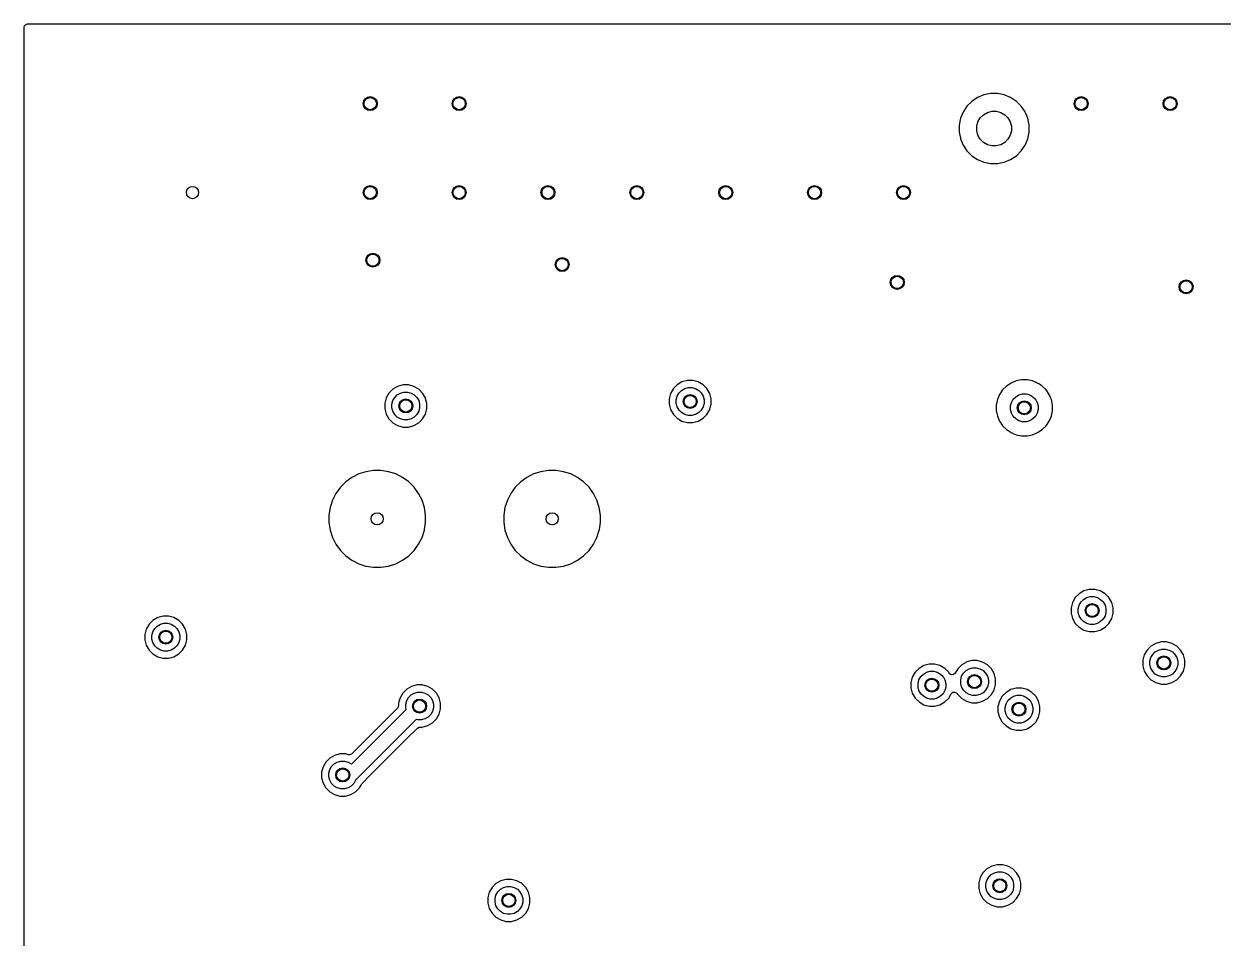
# Model space of a CAD drawing. Extents: x 3.9 to 7.48, y -4.89 to -2.91.
# Drawn here: x 3.899 to 5.249, y -3.937 to -2.908 of the extents above; entities that cross this region are included whole.
import ezdxf

# ---------------------------------------------------------------- set-up
doc = ezdxf.new("R2010")
doc.units = 0
doc.header["$MEASUREMENT"] = 0
doc.layers.add('BLACK', color=7, linetype='CONTINUOUS')

msp = doc.modelspace()

# ---------------------------------------------------------------- linework, layer by layer
at = {"layer": 'BLACK', "linetype": 'CONTINUOUS'}
for p, q in [((3.8991, -2.9118), (3.8998, -2.9095)), ((3.8991, -3.0216), (3.8991, -2.9118)), ((3.8998, -2.9095), (3.9018, -2.9081)), ((3.9018, -2.9081), (3.903, -2.9079)), ((3.903, -2.9079), (7.4744, -2.9079)), ((4.9656, -2.9949), (4.9601, -3.0004)), ((4.972, -2.9906), (4.9656, -2.9949)), ((4.9656, -2.9949), (4.9656, -2.9949)), ((4.9792, -2.9876), (4.972, -2.9906)), ((4.9868, -2.9861), (4.9792, -2.9876)), ((4.9792, -2.9876), (4.9792, -2.9876)), ((4.9946, -2.9861), (4.9868, -2.9861)), ((4.9868, -2.9861), (4.9868, -2.9861)), ((5.0022, -2.9876), (4.9946, -2.9861)), ((4.9946, -2.9861), (4.9946, -2.9861)), ((5.0093, -2.9906), (5.0022, -2.9876)), ((5.0158, -2.9949), (5.0093, -2.9906)), ((5.0093, -2.9906), (5.0093, -2.9906)), ((5.0093, -2.9906), (5.0093, -2.9906)), ((5.0213, -3.0004), (5.0158, -2.9949)), ((4.9558, -3.0069), (4.9528, -3.014)), ((4.9601, -3.0004), (4.9558, -3.0069)), ((4.9601, -3.0004), (4.9601, -3.0004)), ((4.9751, -3.0135), (4.9787, -3.0099)), ((4.9787, -3.0099), (4.9831, -3.0073)), ((4.9831, -3.0073), (4.9881, -3.006)), ((4.9881, -3.006), (4.9932, -3.006)), ((4.9932, -3.006), (4.9982, -3.0073)), ((4.9982, -3.0073), (5.0027, -3.0099)), ((5.0027, -3.0099), (5.0063, -3.0135)), ((5.0222, -3.0018), (5.0213, -3.0004)), ((5.0255, -3.0067), (5.0222, -3.0018)), ((5.0256, -3.0069), (5.0255, -3.0067)), ((5.0261, -3.008), (5.0256, -3.0069)), ((5.0256, -3.0069), (5.0256, -3.0069)), ((5.0256, -3.0069), (5.0256, -3.0069)), ((5.0274, -3.0112), (5.0261, -3.008)), ((5.0261, -3.008), (5.0261, -3.008)), ((3.8991, -3.3344), (3.8991, -3.0216)), ((4.9528, -3.014), (4.9513, -3.0216)), ((4.9513, -3.0216), (4.9513, -3.0216)), ((4.9513, -3.0216), (4.9513, -3.0294)), ((4.9528, -3.014), (4.9528, -3.014)), ((4.9712, -3.0229), (4.9725, -3.018)), ((4.9712, -3.0281), (4.9712, -3.0229)), ((4.9725, -3.018), (4.9751, -3.0135)), ((5.0063, -3.0135), (5.0089, -3.018)), ((5.0089, -3.018), (5.0102, -3.0229)), ((5.0102, -3.0229), (5.0102, -3.0281)), ((5.0286, -3.014), (5.0274, -3.0112)), ((5.0301, -3.0216), (5.0286, -3.014)), ((5.0301, -3.0294), (5.0301, -3.0216)), ((4.9513, -3.0294), (4.9527, -3.0364)), ((4.9527, -3.0364), (4.9528, -3.037)), ((4.9528, -3.037), (4.9528, -3.037)), ((4.9528, -3.037), (4.9558, -3.0442)), ((4.9725, -3.033), (4.9712, -3.0281)), ((4.9751, -3.0375), (4.9725, -3.033)), ((4.9787, -3.0411), (4.9751, -3.0375)), ((5.0063, -3.0375), (5.0027, -3.0411)), ((5.0089, -3.033), (5.0063, -3.0375)), ((5.0102, -3.0281), (5.0089, -3.033)), ((5.0256, -3.0442), (5.0286, -3.037)), ((5.0286, -3.037), (5.0301, -3.0294)), ((4.9558, -3.0442), (4.9558, -3.0442)), ((4.9558, -3.0442), (4.9601, -3.0506)), ((4.9601, -3.0506), (4.9656, -3.0561)), ((4.9831, -3.0437), (4.9787, -3.0411)), ((4.9881, -3.045), (4.9831, -3.0437)), ((4.9932, -3.045), (4.9881, -3.045)), ((4.9982, -3.0437), (4.9932, -3.045)), ((5.0027, -3.0411), (4.9982, -3.0437)), ((5.0158, -3.0561), (5.0213, -3.0506)), ((5.0213, -3.0506), (5.0256, -3.0442)), ((4.9656, -3.0561), (4.972, -3.0604)), ((4.972, -3.0604), (4.9792, -3.0634)), ((4.9792, -3.0634), (4.9868, -3.0649)), ((4.9868, -3.0649), (4.9868, -3.0649)), ((4.9868, -3.0649), (4.9946, -3.0649)), ((4.9946, -3.0649), (5.0022, -3.0634)), ((4.9946, -3.0649), (4.9946, -3.0649)), ((5.0022, -3.0634), (5.0093, -3.0604)), ((5.0093, -3.0604), (5.0158, -3.0561)), ((5.0216, -3.3081), (5.0156, -3.3093)), ((5.0279, -3.3081), (5.0216, -3.3081)), ((5.0216, -3.3081), (5.0216, -3.3081)), ((5.0339, -3.3093), (5.0279, -3.3081)), ((5.0279, -3.3081), (5.0279, -3.3081)), ((4.3142, -3.3186), (4.3098, -3.323)), ((4.3195, -3.3155), (4.3142, -3.3186)), ((4.3256, -3.3139), (4.3195, -3.3155)), ((4.3318, -3.3139), (4.3256, -3.3139)), ((4.3378, -3.3155), (4.3318, -3.3139)), ((4.3432, -3.3186), (4.3378, -3.3155)), ((4.3476, -3.323), (4.3432, -3.3186)), ((4.6298, -3.318), (4.6266, -3.3234)), ((4.6342, -3.3136), (4.6298, -3.318)), ((4.6395, -3.3105), (4.6342, -3.3136)), ((4.6362, -3.3229), (4.6391, -3.32)), ((4.6391, -3.32), (4.6426, -3.318)), ((4.6456, -3.3089), (4.6395, -3.3105)), ((4.6426, -3.318), (4.6466, -3.3169)), ((4.6518, -3.3089), (4.6456, -3.3089)), ((4.6466, -3.3169), (4.6507, -3.3169)), ((4.6507, -3.3169), (4.6547, -3.318)), ((4.6578, -3.3105), (4.6518, -3.3089)), ((4.6547, -3.318), (4.6583, -3.32)), ((4.6632, -3.3136), (4.6578, -3.3105)), ((4.6583, -3.32), (4.6612, -3.3229)), ((4.6676, -3.318), (4.6632, -3.3136)), ((4.6707, -3.3234), (4.6676, -3.318)), ((5.0003, -3.3195), (4.9968, -3.3247)), ((5.0047, -3.3151), (5.0003, -3.3195)), ((5.0003, -3.3195), (5.0003, -3.3195)), ((5.0098, -3.3117), (5.0047, -3.3151)), ((5.0047, -3.3151), (5.0047, -3.3151)), ((5.0156, -3.3093), (5.0098, -3.3117)), ((5.0098, -3.3117), (5.0098, -3.3117)), ((5.0156, -3.3093), (5.0156, -3.3093)), ((5.0397, -3.3117), (5.0339, -3.3093)), ((5.0417, -3.313), (5.0397, -3.3117)), ((5.0397, -3.3117), (5.0397, -3.3117)), ((5.0448, -3.3151), (5.0417, -3.313)), ((5.0492, -3.3195), (5.0448, -3.3151)), ((5.05, -3.3206), (5.0492, -3.3195)), ((5.0527, -3.3247), (5.05, -3.3206)), ((3.8991, -3.4602), (3.8991, -3.3344)), ((4.3066, -3.3284), (4.305, -3.3344)), ((4.305, -3.3344), (4.305, -3.3406)), ((4.3098, -3.323), (4.3066, -3.3284)), ((4.3131, -3.3355), (4.3141, -3.3315)), ((4.3141, -3.3315), (4.3162, -3.3279)), ((4.3162, -3.3279), (4.3191, -3.325)), ((4.3191, -3.325), (4.3226, -3.323)), ((4.3226, -3.323), (4.3266, -3.3219)), ((4.3266, -3.3219), (4.3307, -3.3219)), ((4.3307, -3.3219), (4.3347, -3.323)), ((4.3347, -3.323), (4.3383, -3.325)), ((4.3383, -3.325), (4.3412, -3.3279)), ((4.3412, -3.3279), (4.3432, -3.3315)), ((4.3432, -3.3315), (4.3443, -3.3355)), ((4.3507, -3.3284), (4.3476, -3.323)), ((4.351, -3.3294), (4.3507, -3.3284)), ((4.3523, -3.3344), (4.351, -3.3294)), ((4.3523, -3.3406), (4.3523, -3.3344)), ((4.6266, -3.3234), (4.625, -3.3294)), ((4.625, -3.3294), (4.625, -3.3356)), ((4.6331, -3.3305), (4.6341, -3.3265)), ((4.6331, -3.3346), (4.6331, -3.3305)), ((4.6341, -3.3385), (4.6331, -3.3346)), ((4.6341, -3.3265), (4.6362, -3.3229)), ((4.6612, -3.3229), (4.6632, -3.3265)), ((4.6632, -3.3265), (4.6643, -3.3305)), ((4.6643, -3.3346), (4.6632, -3.3385)), ((4.6643, -3.3305), (4.6643, -3.3346)), ((4.6723, -3.3294), (4.6707, -3.3234)), ((4.6723, -3.3356), (4.6723, -3.3294)), ((4.9944, -3.3304), (4.9932, -3.3365)), ((4.9968, -3.3247), (4.9944, -3.3304)), ((4.9944, -3.3304), (4.9944, -3.3304)), ((4.9968, -3.3247), (4.9968, -3.3247)), ((5.0091, -3.3375), (5.0102, -3.3336)), ((5.0102, -3.3336), (5.0123, -3.33)), ((5.0123, -3.33), (5.0152, -3.3271)), ((5.0152, -3.3271), (5.0187, -3.325)), ((5.0187, -3.325), (5.0227, -3.324)), ((5.0227, -3.324), (5.0268, -3.324)), ((5.0268, -3.324), (5.0308, -3.325)), ((5.0308, -3.325), (5.0343, -3.3271)), ((5.0343, -3.3271), (5.0372, -3.33)), ((5.0372, -3.33), (5.0393, -3.3336)), ((5.0393, -3.3336), (5.0404, -3.3375)), ((5.0541, -3.328), (5.0527, -3.3247)), ((5.0527, -3.3247), (5.0527, -3.3247)), ((5.0551, -3.3304), (5.0541, -3.328)), ((5.0563, -3.3365), (5.0551, -3.3304)), ((4.305, -3.3406), (4.3066, -3.3466)), ((4.3066, -3.3466), (4.3098, -3.352)), ((4.3131, -3.3396), (4.3131, -3.3355)), ((4.3141, -3.3435), (4.3131, -3.3396)), ((4.3162, -3.3471), (4.3141, -3.3435)), ((4.3191, -3.35), (4.3162, -3.3471)), ((4.3412, -3.3471), (4.3383, -3.35)), ((4.3432, -3.3435), (4.3412, -3.3471)), ((4.3443, -3.3396), (4.3432, -3.3435)), ((4.3443, -3.3355), (4.3443, -3.3396)), ((4.3476, -3.352), (4.3507, -3.3466)), ((4.3507, -3.3466), (4.3523, -3.3406)), ((4.625, -3.3356), (4.6266, -3.3416)), ((4.6266, -3.3416), (4.6298, -3.347)), ((4.6298, -3.347), (4.6342, -3.3514)), ((4.6362, -3.3421), (4.6341, -3.3385)), ((4.6391, -3.345), (4.6362, -3.3421)), ((4.6426, -3.3471), (4.6391, -3.345)), ((4.6466, -3.3481), (4.6426, -3.3471)), ((4.6507, -3.3481), (4.6466, -3.3481)), ((4.6547, -3.3471), (4.6507, -3.3481)), ((4.6583, -3.345), (4.6547, -3.3471)), ((4.6612, -3.3421), (4.6583, -3.345)), ((4.6632, -3.3385), (4.6612, -3.3421)), ((4.6632, -3.3514), (4.6676, -3.347)), ((4.6676, -3.347), (4.6707, -3.3416)), ((4.6707, -3.3416), (4.6721, -3.3365)), ((4.6721, -3.3365), (4.6723, -3.3356)), ((4.9932, -3.3365), (4.9932, -3.3427)), ((4.9932, -3.3427), (4.9944, -3.3488)), ((5.0091, -3.3416), (5.0091, -3.3375)), ((5.0102, -3.3456), (5.0091, -3.3416)), ((5.0123, -3.3492), (5.0102, -3.3456)), ((5.0393, -3.3456), (5.0372, -3.3492)), ((5.0404, -3.3416), (5.0393, -3.3456)), ((5.0404, -3.3375), (5.0404, -3.3416)), ((5.0551, -3.3488), (5.0563, -3.3427)), ((5.0563, -3.3427), (5.0563, -3.3365)), ((4.3098, -3.352), (4.3142, -3.3564)), ((4.3142, -3.3564), (4.3195, -3.3595)), ((4.3226, -3.3521), (4.3191, -3.35)), ((4.3195, -3.3595), (4.3256, -3.3612)), ((4.3266, -3.3531), (4.3226, -3.3521)), ((4.3256, -3.3612), (4.3256, -3.3612)), ((4.3256, -3.3612), (4.3318, -3.3612)), ((4.3307, -3.3531), (4.3266, -3.3531)), ((4.3347, -3.3521), (4.3307, -3.3531)), ((4.3318, -3.3612), (4.3378, -3.3595)), ((4.3318, -3.3612), (4.3318, -3.3612)), ((4.3383, -3.35), (4.3347, -3.3521)), ((4.3378, -3.3595), (4.3432, -3.3564)), ((4.3432, -3.3564), (4.3476, -3.352)), ((4.6342, -3.3514), (4.6395, -3.3545)), ((4.6395, -3.3545), (4.6456, -3.3562)), ((4.6456, -3.3562), (4.6456, -3.3562)), ((4.6456, -3.3562), (4.6518, -3.3562)), ((4.6518, -3.3562), (4.6578, -3.3545)), ((4.6518, -3.3562), (4.6518, -3.3562)), ((4.6578, -3.3545), (4.6632, -3.3514)), ((4.9944, -3.3488), (4.9944, -3.3488)), ((4.9944, -3.3488), (4.9968, -3.3545)), ((4.9968, -3.3545), (4.9968, -3.3545)), ((4.9968, -3.3545), (4.9979, -3.3562)), ((4.9979, -3.3562), (5.0003, -3.3597)), ((5.0003, -3.3597), (5.0047, -3.3641)), ((5.0152, -3.3521), (5.0123, -3.3492)), ((5.0187, -3.3541), (5.0152, -3.3521)), ((5.0227, -3.3552), (5.0187, -3.3541)), ((5.0268, -3.3552), (5.0227, -3.3552)), ((5.0308, -3.3541), (5.0268, -3.3552)), ((5.0343, -3.3521), (5.0308, -3.3541)), ((5.0372, -3.3492), (5.0343, -3.3521)), ((5.0448, -3.3641), (5.0492, -3.3597)), ((5.0492, -3.3597), (5.0527, -3.3545)), ((5.0527, -3.3545), (5.0551, -3.3488)), ((5.0047, -3.3641), (5.0064, -3.3652)), ((5.0064, -3.3652), (5.0098, -3.3675)), ((5.0098, -3.3675), (5.0098, -3.3675)), ((5.0098, -3.3675), (5.0114, -3.3682)), ((5.0114, -3.3682), (5.0156, -3.3699)), ((5.0156, -3.3699), (5.0216, -3.3711)), ((5.0216, -3.3711), (5.0216, -3.3711)), ((5.0216, -3.3711), (5.0279, -3.3711)), ((5.0279, -3.3711), (5.0339, -3.3699)), ((5.0279, -3.3711), (5.0279, -3.3711)), ((5.0339, -3.3699), (5.0397, -3.3675)), ((5.0397, -3.3675), (5.0448, -3.3641)), ((4.2757, -3.414), (4.268, -3.4179)), ((4.2838, -3.4114), (4.2757, -3.414)), ((4.2923, -3.4101), (4.2838, -3.4114)), ((4.3008, -3.4101), (4.2923, -3.4101)), ((4.2923, -3.4101), (4.2923, -3.4101)), ((4.3093, -3.4114), (4.3008, -3.4101)), ((4.3008, -3.4101), (4.3008, -3.4101)), ((4.3174, -3.414), (4.3093, -3.4114)), ((4.3251, -3.4179), (4.3174, -3.414)), ((4.4725, -3.414), (4.4649, -3.4179)), ((4.4807, -3.4114), (4.4725, -3.414)), ((4.4891, -3.4101), (4.4807, -3.4114)), ((4.4977, -3.4101), (4.4891, -3.4101)), ((4.4891, -3.4101), (4.4891, -3.4101)), ((4.5061, -3.4114), (4.4977, -3.4101)), ((4.4977, -3.4101), (4.4977, -3.4101)), ((4.5143, -3.414), (4.5061, -3.4114)), ((4.5219, -3.4179), (4.5143, -3.414)), ((4.2551, -3.429), (4.25, -3.4359)), ((4.2611, -3.423), (4.2551, -3.429)), ((4.268, -3.4179), (4.2611, -3.423)), ((4.332, -3.423), (4.3251, -3.4179)), ((4.3251, -3.4179), (4.3251, -3.4179)), ((4.3251, -3.4179), (4.3251, -3.4179)), ((4.338, -3.429), (4.332, -3.423)), ((4.3431, -3.4359), (4.338, -3.429)), ((4.4519, -3.429), (4.4469, -3.4359)), ((4.458, -3.423), (4.4519, -3.429)), ((4.4649, -3.4179), (4.458, -3.423)), ((4.5288, -3.423), (4.5219, -3.4179)), ((4.5219, -3.4179), (4.5219, -3.4179)), ((4.5219, -3.4179), (4.5219, -3.4179)), ((4.5349, -3.429), (4.5288, -3.423)), ((4.5399, -3.4359), (4.5349, -3.429)), ((4.25, -3.4359), (4.2461, -3.4436)), ((4.347, -3.4436), (4.3431, -3.4359)), ((4.4469, -3.4359), (4.443, -3.4436)), ((4.5438, -3.4436), (4.5399, -3.4359)), ((4.2435, -3.4517), (4.2422, -3.4602)), ((4.2461, -3.4436), (4.2435, -3.4517)), ((4.3496, -3.4517), (4.347, -3.4436)), ((4.3509, -3.4602), (4.3496, -3.4517)), ((4.3496, -3.4517), (4.3496, -3.4517)), ((4.4403, -3.4517), (4.439, -3.4602)), ((4.443, -3.4436), (4.4403, -3.4517)), ((4.5464, -3.4517), (4.5438, -3.4436)), ((4.5478, -3.4602), (4.5464, -3.4517)), ((4.5464, -3.4517), (4.5464, -3.4517)), ((3.8991, -3.5644), (3.8991, -3.4602)), ((4.2422, -3.4602), (4.2422, -3.4687)), ((4.2422, -3.4687), (4.2435, -3.4772)), ((4.3497, -3.4764), (4.3509, -3.4687)), ((4.3509, -3.4687), (4.3509, -3.4602)), ((4.439, -3.4602), (4.439, -3.4687)), ((4.439, -3.4687), (4.4403, -3.4772)), ((4.5466, -3.4764), (4.5478, -3.4687)), ((4.5478, -3.4687), (4.5478, -3.4602)), ((4.2435, -3.4772), (4.2461, -3.4853)), ((4.347, -3.4853), (4.3496, -3.4772)), ((4.3496, -3.4772), (4.3497, -3.4764)), ((4.4403, -3.4772), (4.443, -3.4853)), ((4.5438, -3.4853), (4.5464, -3.4772)), ((4.5464, -3.4772), (4.5466, -3.4764)), ((4.2461, -3.4853), (4.2493, -3.4915)), ((4.2493, -3.4915), (4.25, -3.493)), ((4.25, -3.493), (4.2551, -3.4999)), ((4.338, -3.4999), (4.3431, -3.493)), ((4.3431, -3.493), (4.347, -3.4853)), ((4.443, -3.4853), (4.4461, -3.4915)), ((4.4461, -3.4915), (4.4469, -3.493)), ((4.4469, -3.493), (4.4519, -3.4999)), ((4.5349, -3.4999), (4.5399, -3.493)), ((4.5399, -3.493), (4.5438, -3.4853)), ((4.2551, -3.4999), (4.2611, -3.5059)), ((4.2611, -3.5059), (4.268, -3.511)), ((4.3251, -3.511), (4.332, -3.5059)), ((4.332, -3.5059), (4.338, -3.4999)), ((4.4519, -3.4999), (4.458, -3.5059)), ((4.458, -3.5059), (4.4649, -3.511)), ((4.5219, -3.511), (4.5288, -3.5059)), ((4.5288, -3.5059), (4.5349, -3.4999)), ((4.268, -3.511), (4.2757, -3.5149)), ((4.2757, -3.5149), (4.2838, -3.5175)), ((4.2838, -3.5175), (4.2838, -3.5175)), ((4.2838, -3.5175), (4.2838, -3.5175)), ((4.2838, -3.5175), (4.2923, -3.5188)), ((4.2923, -3.5188), (4.2923, -3.5188)), ((4.2923, -3.5188), (4.3008, -3.5188)), ((4.3008, -3.5188), (4.3093, -3.5175)), ((4.3093, -3.5175), (4.3174, -3.5149)), ((4.3093, -3.5175), (4.3093, -3.5175)), ((4.3093, -3.5175), (4.3093, -3.5175)), ((4.3174, -3.5149), (4.3251, -3.511)), ((4.4649, -3.511), (4.4725, -3.5149)), ((4.4725, -3.5149), (4.4807, -3.5175)), ((4.4807, -3.5175), (4.4807, -3.5175)), ((4.4807, -3.5175), (4.4807, -3.5175)), ((4.4807, -3.5175), (4.4891, -3.5188)), ((4.4891, -3.5188), (4.4891, -3.5188)), ((4.4891, -3.5188), (4.4977, -3.5188)), ((4.4977, -3.5188), (4.5061, -3.5175)), ((4.5061, -3.5175), (4.5143, -3.5149)), ((4.5061, -3.5175), (4.5061, -3.5175)), ((4.5061, -3.5175), (4.5061, -3.5175)), ((4.5143, -3.5149), (4.5219, -3.511)), ((5.0864, -3.5486), (5.082, -3.553)), ((5.0918, -3.5455), (5.0864, -3.5486)), ((5.0978, -3.5439), (5.0918, -3.5455)), ((5.1041, -3.5439), (5.0978, -3.5439)), ((5.1101, -3.5455), (5.1041, -3.5439)), ((5.1155, -3.5486), (5.1101, -3.5455)), ((5.1199, -3.553), (5.1155, -3.5486)), ((3.8991, -3.5944), (3.8991, -3.5644)), ((5.0789, -3.5584), (5.0773, -3.5644)), ((5.0773, -3.5644), (5.0773, -3.5706)), ((5.082, -3.553), (5.0789, -3.5584)), ((5.0853, -3.5655), (5.0864, -3.5615)), ((5.0864, -3.5615), (5.0885, -3.5579)), ((5.0885, -3.5579), (5.0914, -3.555)), ((5.0914, -3.555), (5.0949, -3.553)), ((5.0949, -3.553), (5.0989, -3.5519)), ((5.0989, -3.5519), (5.103, -3.5519)), ((5.103, -3.5519), (5.107, -3.553)), ((5.107, -3.553), (5.1105, -3.555)), ((5.1105, -3.555), (5.1135, -3.5579)), ((5.1135, -3.5579), (5.1155, -3.5615)), ((5.1155, -3.5615), (5.1166, -3.5655)), ((5.123, -3.5584), (5.1199, -3.553)), ((5.1246, -3.5644), (5.123, -3.5584)), ((5.1246, -3.5706), (5.1246, -3.5644)), ((4.0495, -3.5755), (4.0442, -3.5786)), ((4.0556, -3.5739), (4.0495, -3.5755)), ((4.0618, -3.5739), (4.0556, -3.5739)), ((4.0678, -3.5755), (4.0618, -3.5739)), ((4.0732, -3.5786), (4.0678, -3.5755)), ((5.0773, -3.5706), (5.0789, -3.5766)), ((5.0789, -3.5766), (5.082, -3.582)), ((5.0853, -3.5696), (5.0853, -3.5655)), ((5.0864, -3.5735), (5.0853, -3.5696)), ((5.0885, -3.5771), (5.0864, -3.5735)), ((5.0914, -3.58), (5.0885, -3.5771)), ((5.1135, -3.5771), (5.1105, -3.58)), ((5.1155, -3.5735), (5.1135, -3.5771)), ((5.1166, -3.5696), (5.1155, -3.5735)), ((5.1166, -3.5655), (5.1166, -3.5696)), ((5.1199, -3.582), (5.123, -3.5766)), ((5.123, -3.5766), (5.1246, -3.5706)), ((4.0366, -3.5884), (4.035, -3.5944)), ((4.0398, -3.583), (4.0366, -3.5884)), ((4.0442, -3.5786), (4.0398, -3.583)), ((4.0431, -3.5955), (4.0441, -3.5915)), ((4.0441, -3.5915), (4.0462, -3.5879)), ((4.0462, -3.5879), (4.0491, -3.585)), ((4.0491, -3.585), (4.0526, -3.583)), ((4.0526, -3.583), (4.0566, -3.5819)), ((4.0566, -3.5819), (4.0607, -3.5819)), ((4.0607, -3.5819), (4.0647, -3.583)), ((4.0647, -3.583), (4.0683, -3.585)), ((4.0683, -3.585), (4.0712, -3.5879)), ((4.0712, -3.5879), (4.0732, -3.5915)), ((4.0776, -3.583), (4.0732, -3.5786)), ((4.0732, -3.5915), (4.0743, -3.5955)), ((4.0807, -3.5884), (4.0776, -3.583)), ((4.0823, -3.5944), (4.0807, -3.5884)), ((5.082, -3.582), (5.0864, -3.5864)), ((5.0864, -3.5864), (5.0918, -3.5895)), ((5.0949, -3.5821), (5.0914, -3.58)), ((5.0918, -3.5895), (5.0978, -3.5912)), ((5.0989, -3.5831), (5.0949, -3.5821)), ((5.0978, -3.5912), (5.0978, -3.5912)), ((5.0978, -3.5912), (5.1041, -3.5912)), ((5.103, -3.5831), (5.0989, -3.5831)), ((5.107, -3.5821), (5.103, -3.5831)), ((5.1041, -3.5912), (5.1101, -3.5895)), ((5.1041, -3.5912), (5.1041, -3.5912)), ((5.1105, -3.58), (5.107, -3.5821)), ((5.1101, -3.5895), (5.1155, -3.5864)), ((5.1155, -3.5864), (5.1199, -3.582)), ((3.8991, -3.6234), (3.8991, -3.5944)), ((4.035, -3.5944), (4.035, -3.6006)), ((4.035, -3.6006), (4.0366, -3.6066)), ((4.0431, -3.5996), (4.0431, -3.5955)), ((4.0441, -3.6035), (4.0431, -3.5996)), ((4.0462, -3.6071), (4.0441, -3.6035)), ((4.0732, -3.6035), (4.0712, -3.6071)), ((4.0743, -3.5996), (4.0732, -3.6035)), ((4.0743, -3.5955), (4.0743, -3.5996)), ((4.0807, -3.6066), (4.0823, -3.6006)), ((4.0823, -3.6006), (4.0823, -3.5944)), ((5.1725, -3.6045), (5.1672, -3.6076)), ((5.1786, -3.6029), (5.1725, -3.6045)), ((5.1848, -3.6029), (5.1786, -3.6029)), ((5.1908, -3.6045), (5.1848, -3.6029)), ((5.1962, -3.6076), (5.1908, -3.6045)), ((4.0366, -3.6066), (4.0398, -3.612)), ((4.0398, -3.612), (4.0442, -3.6164)), ((4.0442, -3.6164), (4.0495, -3.6195)), ((4.0491, -3.61), (4.0462, -3.6071)), ((4.0526, -3.6121), (4.0491, -3.61)), ((4.0566, -3.6131), (4.0526, -3.6121)), ((4.0607, -3.6131), (4.0566, -3.6131)), ((4.0647, -3.6121), (4.0607, -3.6131)), ((4.0683, -3.61), (4.0647, -3.6121)), ((4.0678, -3.6195), (4.0732, -3.6164)), ((4.0712, -3.6071), (4.0683, -3.61)), ((4.0732, -3.6164), (4.0776, -3.612)), ((4.0776, -3.612), (4.0807, -3.6066)), ((5.1596, -3.6174), (5.158, -3.6234)), ((5.1628, -3.612), (5.1596, -3.6174)), ((5.1672, -3.6076), (5.1628, -3.612)), ((5.1671, -3.6205), (5.1692, -3.6169)), ((5.1692, -3.6169), (5.1721, -3.614)), ((5.1721, -3.614), (5.1756, -3.612)), ((5.1756, -3.612), (5.1796, -3.6109)), ((5.1796, -3.6109), (5.1837, -3.6109)), ((5.1837, -3.6109), (5.1877, -3.612)), ((5.1877, -3.612), (5.1913, -3.614)), ((5.1913, -3.614), (5.1942, -3.6169)), ((5.1942, -3.6169), (5.1962, -3.6205)), ((5.2006, -3.612), (5.1962, -3.6076)), ((5.2037, -3.6174), (5.2006, -3.612)), ((5.2053, -3.6234), (5.2037, -3.6174)), ((3.8991, -3.6484), (3.8991, -3.6234)), ((4.0495, -3.6195), (4.0556, -3.6212)), ((4.0556, -3.6212), (4.0556, -3.6212)), ((4.0556, -3.6212), (4.0618, -3.6212)), ((4.0618, -3.6212), (4.0678, -3.6195)), ((4.0618, -3.6212), (4.0618, -3.6212)), ((4.9115, -3.6295), (4.9062, -3.6326)), ((4.9176, -3.6279), (4.9115, -3.6295)), ((4.9238, -3.6279), (4.9176, -3.6279)), ((4.9298, -3.6295), (4.9238, -3.6279)), ((4.9352, -3.6326), (4.9298, -3.6295)), ((4.9542, -3.6286), (4.9498, -3.633)), ((4.9595, -3.6255), (4.9542, -3.6286)), ((4.9601, -3.6253), (4.9595, -3.6255)), ((4.9656, -3.6239), (4.9601, -3.6253)), ((4.9626, -3.633), (4.9666, -3.6319)), ((4.9718, -3.6239), (4.9656, -3.6239)), ((4.9666, -3.6319), (4.9707, -3.6319)), ((4.9707, -3.6319), (4.9747, -3.633)), ((4.9778, -3.6255), (4.9718, -3.6239)), ((4.9832, -3.6286), (4.9778, -3.6255)), ((4.9876, -3.633), (4.9832, -3.6286)), ((5.158, -3.6234), (5.158, -3.6296)), ((5.158, -3.6296), (5.1596, -3.6356)), ((5.1661, -3.6245), (5.1671, -3.6205)), ((5.1661, -3.6286), (5.1661, -3.6245)), ((5.1671, -3.6325), (5.1661, -3.6286)), ((5.1962, -3.6205), (5.1973, -3.6245)), ((5.1973, -3.6286), (5.1962, -3.6325)), ((5.1973, -3.6245), (5.1973, -3.6286)), ((5.2037, -3.6356), (5.2053, -3.6296)), ((5.2053, -3.6296), (5.2053, -3.6234)), ((4.8986, -3.6424), (4.897, -3.6484)), ((4.9018, -3.637), (4.8986, -3.6424)), ((4.9062, -3.6326), (4.9018, -3.637)), ((4.9051, -3.6495), (4.9061, -3.6455)), ((4.9061, -3.6455), (4.9082, -3.6419)), ((4.9082, -3.6419), (4.9111, -3.639)), ((4.9111, -3.639), (4.9146, -3.637)), ((4.9146, -3.637), (4.9186, -3.6359)), ((4.9186, -3.6359), (4.9227, -3.6359)), ((4.9227, -3.6359), (4.9267, -3.637)), ((4.9267, -3.637), (4.9303, -3.639)), ((4.9303, -3.639), (4.9332, -3.6419)), ((4.9332, -3.6419), (4.9352, -3.6455)), ((4.9396, -3.637), (4.9352, -3.6326)), ((4.9352, -3.6455), (4.9363, -3.6495)), ((4.9401, -3.638), (4.9396, -3.637)), ((4.9396, -3.637), (4.9396, -3.637)), ((4.9406, -3.6386), (4.9401, -3.638)), ((4.9427, -3.6398), (4.9406, -3.6386)), ((4.9451, -3.6396), (4.9427, -3.6398)), ((4.9469, -3.638), (4.9451, -3.6396)), ((4.9498, -3.633), (4.9469, -3.638)), ((4.9531, -3.6455), (4.9541, -3.6415)), ((4.9531, -3.6496), (4.9531, -3.6455)), ((4.9541, -3.6415), (4.9562, -3.6379)), ((4.9562, -3.6379), (4.9591, -3.635)), ((4.9591, -3.635), (4.9626, -3.633)), ((4.9747, -3.633), (4.9783, -3.635)), ((4.9783, -3.635), (4.9812, -3.6379)), ((4.9812, -3.6379), (4.9832, -3.6415)), ((4.9832, -3.6415), (4.9843, -3.6455)), ((4.9843, -3.6455), (4.9843, -3.6496)), ((4.9907, -3.6384), (4.9876, -3.633)), ((4.9923, -3.6444), (4.9907, -3.6384)), ((4.9923, -3.6506), (4.9923, -3.6444)), ((5.1596, -3.6356), (5.1628, -3.641)), ((5.1628, -3.641), (5.1672, -3.6454)), ((5.1692, -3.6361), (5.1671, -3.6325)), ((5.1672, -3.6454), (5.1725, -3.6485)), ((5.1721, -3.639), (5.1692, -3.6361)), ((5.1756, -3.6411), (5.1721, -3.639)), ((5.1796, -3.6421), (5.1756, -3.6411)), ((5.1837, -3.6421), (5.1796, -3.6421)), ((5.1877, -3.6411), (5.1837, -3.6421)), ((5.1913, -3.639), (5.1877, -3.6411)), ((5.1908, -3.6485), (5.1962, -3.6454)), ((5.1942, -3.6361), (5.1913, -3.639)), ((5.1962, -3.6325), (5.1942, -3.6361)), ((5.1962, -3.6454), (5.2006, -3.641)), ((5.2006, -3.641), (5.2037, -3.6356)), ((3.8991, -3.7494), (3.8991, -3.6484)), ((4.3297, -3.656), (4.3253, -3.6604)), ((4.3351, -3.6529), (4.3297, -3.656)), ((4.3411, -3.6513), (4.3351, -3.6529)), ((4.3473, -3.6513), (4.3411, -3.6513)), ((4.3534, -3.6529), (4.3473, -3.6513)), ((4.3588, -3.656), (4.3534, -3.6529)), ((4.3632, -3.6604), (4.3588, -3.656)), ((4.897, -3.6484), (4.897, -3.6546)), ((4.897, -3.6546), (4.8986, -3.6606)), ((4.9051, -3.6536), (4.9051, -3.6495)), ((4.9061, -3.6575), (4.9051, -3.6536)), ((4.9082, -3.6611), (4.9061, -3.6575)), ((4.9352, -3.6575), (4.9332, -3.6611)), ((4.9363, -3.6536), (4.9352, -3.6575)), ((4.9363, -3.6495), (4.9363, -3.6536)), ((4.9442, -3.6595), (4.9466, -3.6592)), ((4.9466, -3.6592), (4.9487, -3.6604)), ((4.9541, -3.6535), (4.9531, -3.6496)), ((4.9562, -3.6571), (4.9541, -3.6535)), ((4.9591, -3.66), (4.9562, -3.6571)), ((4.9812, -3.6571), (4.9783, -3.66)), ((4.9832, -3.6535), (4.9812, -3.6571)), ((4.9843, -3.6496), (4.9832, -3.6535)), ((4.9876, -3.662), (4.9907, -3.6566)), ((4.9907, -3.6566), (4.9923, -3.6506)), ((5.0095, -3.6565), (5.0042, -3.6596)), ((5.0156, -3.6549), (5.0095, -3.6565)), ((5.0218, -3.6549), (5.0156, -3.6549)), ((5.0278, -3.6565), (5.0218, -3.6549)), ((5.0332, -3.6596), (5.0278, -3.6565)), ((5.1725, -3.6485), (5.1786, -3.6502)), ((5.1786, -3.6502), (5.1786, -3.6502)), ((5.1786, -3.6502), (5.1848, -3.6502)), ((5.1848, -3.6502), (5.1908, -3.6485)), ((5.1848, -3.6502), (5.1848, -3.6502)), ((4.321, -3.6704), (4.3206, -3.6718)), ((4.3206, -3.6718), (4.3206, -3.6747)), ((4.3222, -3.6658), (4.321, -3.6704)), ((4.3253, -3.6604), (4.3222, -3.6658)), ((4.3286, -3.6729), (4.3297, -3.6689)), ((4.3297, -3.6689), (4.3317, -3.6654)), ((4.3317, -3.6654), (4.3346, -3.6625)), ((4.3346, -3.6625), (4.3382, -3.6604)), ((4.3382, -3.6604), (4.3422, -3.6593)), ((4.3422, -3.6593), (4.3463, -3.6593)), ((4.3463, -3.6593), (4.3503, -3.6604)), ((4.3503, -3.6604), (4.3538, -3.6625)), ((4.3538, -3.6625), (4.3567, -3.6654)), ((4.3567, -3.6654), (4.3588, -3.6689)), ((4.3588, -3.6689), (4.3598, -3.6729)), ((4.3663, -3.6658), (4.3632, -3.6604)), ((4.3679, -3.6718), (4.3663, -3.6658)), ((4.3679, -3.6754), (4.3679, -3.6718)), ((4.8986, -3.6606), (4.9018, -3.666)), ((4.9018, -3.666), (4.9062, -3.6704)), ((4.9062, -3.6704), (4.9115, -3.6735)), ((4.9111, -3.664), (4.9082, -3.6611)), ((4.9146, -3.6661), (4.9111, -3.664)), ((4.9186, -3.6671), (4.9146, -3.6661)), ((4.9227, -3.6671), (4.9186, -3.6671)), ((4.9267, -3.6661), (4.9227, -3.6671)), ((4.9303, -3.664), (4.9267, -3.6661)), ((4.9298, -3.6735), (4.9352, -3.6704)), ((4.9332, -3.6611), (4.9303, -3.664)), ((4.9352, -3.6704), (4.9396, -3.666)), ((4.9396, -3.666), (4.9425, -3.6611)), ((4.9425, -3.6611), (4.9442, -3.6595)), ((4.9487, -3.6604), (4.9492, -3.6611)), ((4.9492, -3.6611), (4.9498, -3.662)), ((4.9498, -3.662), (4.9542, -3.6664)), ((4.9542, -3.6664), (4.9595, -3.6695)), ((4.9626, -3.6621), (4.9591, -3.66)), ((4.9595, -3.6695), (4.9656, -3.6712)), ((4.9666, -3.6631), (4.9626, -3.6621)), ((4.9656, -3.6712), (4.9656, -3.6712)), ((4.9656, -3.6712), (4.9718, -3.6712)), ((4.9707, -3.6631), (4.9666, -3.6631)), ((4.9747, -3.6621), (4.9707, -3.6631)), ((4.9718, -3.6712), (4.9778, -3.6695)), ((4.9718, -3.6712), (4.9718, -3.6712)), ((4.9783, -3.66), (4.9747, -3.6621)), ((4.9778, -3.6695), (4.9832, -3.6664)), ((4.9832, -3.6664), (4.9876, -3.662)), ((4.9966, -3.6694), (4.995, -3.6754)), ((4.9998, -3.664), (4.9966, -3.6694)), ((5.0042, -3.6596), (4.9998, -3.664)), ((5.0031, -3.6765), (5.0041, -3.6725)), ((5.0041, -3.6725), (5.0062, -3.6689)), ((5.0062, -3.6689), (5.0091, -3.666)), ((5.0091, -3.666), (5.0126, -3.664)), ((5.0126, -3.664), (5.0166, -3.6629)), ((5.0166, -3.6629), (5.0207, -3.6629)), ((5.0207, -3.6629), (5.0247, -3.664)), ((5.0247, -3.664), (5.0283, -3.666)), ((5.0283, -3.666), (5.0312, -3.6689)), ((5.0312, -3.6689), (5.0332, -3.6725)), ((5.0376, -3.664), (5.0332, -3.6596)), ((5.0332, -3.6725), (5.0343, -3.6765)), ((5.0407, -3.6694), (5.0376, -3.664)), ((5.0423, -3.6754), (5.0407, -3.6694)), ((4.2676, -3.7404), (4.3291, -3.6789)), ((4.3195, -3.6774), (4.2681, -3.7288)), ((4.3198, -3.677), (4.3195, -3.6774)), ((4.3206, -3.6747), (4.3198, -3.677)), ((4.3286, -3.677), (4.3286, -3.6729)), ((4.3291, -3.6789), (4.3286, -3.677)), ((4.3567, -3.6845), (4.3538, -3.6875)), ((4.3588, -3.681), (4.3567, -3.6845)), ((4.3598, -3.677), (4.3588, -3.681)), ((4.3598, -3.6729), (4.3598, -3.677)), ((4.3632, -3.6895), (4.3663, -3.6841)), ((4.3663, -3.6841), (4.3679, -3.6781)), ((4.3679, -3.6781), (4.3679, -3.6754)), ((4.9115, -3.6735), (4.9176, -3.6752)), ((4.9176, -3.6752), (4.9176, -3.6752)), ((4.9176, -3.6752), (4.9238, -3.6752)), ((4.9238, -3.6752), (4.9298, -3.6735)), ((4.9238, -3.6752), (4.9238, -3.6752)), ((4.995, -3.6754), (4.995, -3.6816)), ((4.995, -3.6816), (4.9966, -3.6876)), ((5.0031, -3.6806), (5.0031, -3.6765)), ((5.0041, -3.6845), (5.0031, -3.6806)), ((5.0062, -3.6881), (5.0041, -3.6845)), ((5.0332, -3.6845), (5.0312, -3.6881)), ((5.0343, -3.6806), (5.0332, -3.6845)), ((5.0343, -3.6765), (5.0343, -3.6806)), ((5.0407, -3.6876), (5.0423, -3.6816)), ((5.0423, -3.6816), (5.0423, -3.6754)), ((4.3403, -3.6901), (4.2724, -3.7579)), ((4.3296, -3.7119), (4.3417, -3.6997)), ((4.3422, -3.6906), (4.3403, -3.6901)), ((4.3417, -3.6997), (4.3439, -3.6986)), ((4.3463, -3.6906), (4.3422, -3.6906)), ((4.3439, -3.6986), (4.3445, -3.6986)), ((4.3445, -3.6986), (4.3473, -3.6986)), ((4.3503, -3.6895), (4.3463, -3.6906)), ((4.3473, -3.6986), (4.3534, -3.697)), ((4.3473, -3.6986), (4.3473, -3.6986)), ((4.3538, -3.6875), (4.3503, -3.6895)), ((4.3534, -3.697), (4.3588, -3.6939)), ((4.3588, -3.6939), (4.3632, -3.6895)), ((4.9966, -3.6876), (4.9998, -3.693)), ((4.9998, -3.693), (5.0042, -3.6974)), ((5.0042, -3.6974), (5.0095, -3.7005)), ((5.0091, -3.691), (5.0062, -3.6881)), ((5.0126, -3.6931), (5.0091, -3.691)), ((5.0166, -3.6941), (5.0126, -3.6931)), ((5.0207, -3.6941), (5.0166, -3.6941)), ((5.0247, -3.6931), (5.0207, -3.6941)), ((5.0283, -3.691), (5.0247, -3.6931)), ((5.0278, -3.7005), (5.0332, -3.6974)), ((5.0312, -3.6881), (5.0283, -3.691)), ((5.0332, -3.6974), (5.0376, -3.693)), ((5.0376, -3.693), (5.0407, -3.6876)), ((4.288, -3.7535), (4.3296, -3.7119)), ((5.0095, -3.7005), (5.0156, -3.7022)), ((5.0156, -3.7022), (5.0156, -3.7022)), ((5.0156, -3.7022), (5.0218, -3.7022)), ((5.0218, -3.7022), (5.0278, -3.7005)), ((5.0218, -3.7022), (5.0218, -3.7022)), ((4.2388, -3.738), (4.2356, -3.7434)), ((4.2432, -3.7336), (4.2388, -3.738)), ((4.2485, -3.7305), (4.2432, -3.7336)), ((4.2452, -3.7429), (4.2481, -3.74)), ((4.2481, -3.74), (4.2516, -3.738)), ((4.2546, -3.7289), (4.2485, -3.7305)), ((4.2516, -3.738), (4.2556, -3.7369)), ((4.2608, -3.7289), (4.2546, -3.7289)), ((4.2556, -3.7369), (4.2597, -3.7369)), ((4.2597, -3.7369), (4.2637, -3.738)), ((4.2618, -3.7291), (4.2608, -3.7289)), ((4.2643, -3.7298), (4.2618, -3.7291)), ((4.2637, -3.738), (4.2673, -3.74)), ((4.2659, -3.7299), (4.2643, -3.7298)), ((4.2681, -3.7288), (4.2659, -3.7299)), ((4.2673, -3.74), (4.2676, -3.7404)), ((3.8991, -3.8127), (3.8991, -3.7494)), ((4.2356, -3.7434), (4.234, -3.7494)), ((4.234, -3.7494), (4.234, -3.7556)), ((4.2421, -3.7505), (4.2431, -3.7465)), ((4.2421, -3.7546), (4.2421, -3.7505)), ((4.2431, -3.7465), (4.2452, -3.7429)), ((4.2799, -3.7616), (4.288, -3.7535)), ((4.234, -3.7556), (4.2356, -3.7616)), ((4.2356, -3.7616), (4.2388, -3.767)), ((4.2388, -3.767), (4.2432, -3.7714)), ((4.2431, -3.7585), (4.2421, -3.7546)), ((4.2452, -3.7621), (4.2431, -3.7585)), ((4.2481, -3.765), (4.2452, -3.7621)), ((4.2516, -3.7671), (4.2481, -3.765)), ((4.2556, -3.7681), (4.2516, -3.7671)), ((4.2637, -3.7671), (4.2597, -3.7681)), ((4.2673, -3.765), (4.2637, -3.7671)), ((4.2702, -3.7621), (4.2673, -3.765)), ((4.2722, -3.7585), (4.2702, -3.7621)), ((4.2724, -3.7579), (4.2722, -3.7585)), ((4.2722, -3.7714), (4.2766, -3.767)), ((4.2766, -3.767), (4.2784, -3.7639)), ((4.2766, -3.767), (4.2766, -3.767)), ((4.2766, -3.767), (4.2766, -3.767)), ((4.2784, -3.7639), (4.2793, -3.7624)), ((4.2793, -3.7624), (4.2799, -3.7616)), ((4.2432, -3.7714), (4.2485, -3.7745)), ((4.2485, -3.7745), (4.2546, -3.7762)), ((4.2546, -3.7762), (4.2546, -3.7762)), ((4.2546, -3.7762), (4.2608, -3.7762)), ((4.2597, -3.7681), (4.2556, -3.7681)), ((4.2608, -3.7762), (4.2668, -3.7745)), ((4.2608, -3.7762), (4.2608, -3.7762)), ((4.2668, -3.7745), (4.2722, -3.7714)), ((3.8991, -3.8904), (3.8991, -3.8127)), ((4.9826, -3.8581), (4.9782, -3.8625)), ((4.988, -3.855), (4.9826, -3.8581)), ((4.994, -3.8534), (4.988, -3.855)), ((4.9911, -3.8625), (4.995, -3.8614)), ((5.0002, -3.8534), (4.994, -3.8534)), ((4.995, -3.8614), (4.9991, -3.8614)), ((4.9991, -3.8614), (5.0031, -3.8625)), ((5.0062, -3.855), (5.0002, -3.8534)), ((5.0116, -3.8581), (5.0062, -3.855)), ((5.016, -3.8625), (5.0116, -3.8581)), ((4.4302, -3.8746), (4.4258, -3.879)), ((4.4355, -3.8715), (4.4302, -3.8746)), ((4.4416, -3.8699), (4.4355, -3.8715)), ((4.4478, -3.8699), (4.4416, -3.8699)), ((4.4538, -3.8715), (4.4478, -3.8699)), ((4.458, -3.8739), (4.4538, -3.8715)), ((4.4592, -3.8746), (4.458, -3.8739)), ((4.4636, -3.879), (4.4592, -3.8746)), ((4.9751, -3.8679), (4.9735, -3.8739)), ((4.9735, -3.8739), (4.9735, -3.8801)), ((4.9782, -3.8625), (4.9751, -3.8679)), ((4.9815, -3.875), (4.9825, -3.871)), ((4.9815, -3.8791), (4.9815, -3.875)), ((4.9825, -3.871), (4.9846, -3.8674)), ((4.9846, -3.8674), (4.9875, -3.8645)), ((4.9875, -3.8645), (4.9911, -3.8625)), ((5.0031, -3.8625), (5.0067, -3.8645)), ((5.0067, -3.8645), (5.0096, -3.8674)), ((5.0096, -3.8674), (5.0116, -3.871)), ((5.0116, -3.871), (5.0127, -3.875)), ((5.0127, -3.875), (5.0127, -3.8791)), ((5.0191, -3.8679), (5.016, -3.8625)), ((5.0207, -3.8739), (5.0191, -3.8679)), ((5.0207, -3.8801), (5.0207, -3.8739)), ((4.4226, -3.8844), (4.421, -3.8904)), ((4.4258, -3.879), (4.4226, -3.8844)), ((4.4291, -3.8915), (4.4301, -3.8875)), ((4.4301, -3.8875), (4.4322, -3.8839)), ((4.4322, -3.8839), (4.4351, -3.881)), ((4.4351, -3.881), (4.4386, -3.879)), ((4.4386, -3.879), (4.4426, -3.8779)), ((4.4426, -3.8779), (4.4467, -3.8779)), ((4.4467, -3.8779), (4.4507, -3.879)), ((4.4507, -3.879), (4.4543, -3.881)), ((4.4543, -3.881), (4.4572, -3.8839)), ((4.4572, -3.8839), (4.4592, -3.8875)), ((4.4592, -3.8875), (4.4603, -3.8915)), ((4.4667, -3.8844), (4.4636, -3.879)), ((4.4683, -3.8904), (4.4667, -3.8844)), ((4.9735, -3.8801), (4.9751, -3.8861)), ((4.9751, -3.8861), (4.9782, -3.8915)), ((4.9825, -3.883), (4.9815, -3.8791)), ((4.9846, -3.8866), (4.9825, -3.883)), ((4.9875, -3.8895), (4.9846, -3.8866)), ((5.0096, -3.8866), (5.0067, -3.8895)), ((5.0116, -3.883), (5.0096, -3.8866)), ((5.0127, -3.8791), (5.0116, -3.883)), ((5.016, -3.8915), (5.0191, -3.8861)), ((5.0191, -3.8861), (5.0207, -3.8801)), ((3.8991, -4.0384), (3.8991, -3.8904)), ((4.421, -3.8904), (4.421, -3.8966)), ((4.421, -3.8966), (4.4226, -3.9026)), ((4.4291, -3.8956), (4.4291, -3.8915)), ((4.4301, -3.8995), (4.4291, -3.8956)), ((4.4322, -3.9031), (4.4301, -3.8995)), ((4.4592, -3.8995), (4.4572, -3.9031)), ((4.4603, -3.8956), (4.4592, -3.8995)), ((4.4603, -3.8915), (4.4603, -3.8956)), ((4.4667, -3.9026), (4.4683, -3.8966)), ((4.4683, -3.8966), (4.4683, -3.8904)), ((4.9782, -3.8915), (4.9826, -3.8959)), ((4.9826, -3.8959), (4.988, -3.899)), ((4.9911, -3.8916), (4.9875, -3.8895)), ((4.988, -3.899), (4.994, -3.9007)), ((4.995, -3.8926), (4.9911, -3.8916)), ((4.994, -3.9007), (4.994, -3.9007)), ((4.994, -3.9007), (5.0002, -3.9007)), ((4.9991, -3.8926), (4.995, -3.8926)), ((5.0031, -3.8916), (4.9991, -3.8926)), ((5.0002, -3.9007), (5.0062, -3.899)), ((5.0002, -3.9007), (5.0002, -3.9007)), ((5.0067, -3.8895), (5.0031, -3.8916)), ((5.0062, -3.899), (5.0116, -3.8959)), ((5.0116, -3.8959), (5.016, -3.8915)), ((4.4226, -3.9026), (4.4258, -3.908)), ((4.4258, -3.908), (4.4302, -3.9124)), ((4.4302, -3.9124), (4.4355, -3.9155)), ((4.4351, -3.906), (4.4322, -3.9031)), ((4.4386, -3.9081), (4.4351, -3.906)), ((4.4355, -3.9155), (4.4416, -3.9172)), ((4.4426, -3.9091), (4.4386, -3.9081)), ((4.4467, -3.9091), (4.4426, -3.9091)), ((4.4507, -3.9081), (4.4467, -3.9091)), ((4.4478, -3.9172), (4.4538, -3.9155)), ((4.4543, -3.906), (4.4507, -3.9081)), ((4.4538, -3.9155), (4.4592, -3.9124)), ((4.4572, -3.9031), (4.4543, -3.906)), ((4.4592, -3.9124), (4.4636, -3.908)), ((4.4636, -3.908), (4.4667, -3.9026)), ((4.4416, -3.9172), (4.4416, -3.9172)), ((4.4416, -3.9172), (4.4478, -3.9172)), ((4.4478, -3.9172), (4.4478, -3.9172))]:
    msp.add_line(p, q, dxfattribs=at)
at = {"layer": 'BLACK'}
for centre, radius in [((4.2887, -2.9975), 0.00787), ((4.3887, -2.9975), 0.00787), ((5.0887, -2.9975), 0.00787), ((5.1887, -2.9975), 0.00787), ((4.0887, -3.0975), 0.00689), ((4.2887, -3.0975), 0.00787), ((4.3887, -3.0975), 0.00787), ((4.4887, -3.0975), 0.00787), ((4.5887, -3.0975), 0.00787), ((4.6887, -3.0975), 0.00787), ((4.7887, -3.0975), 0.00787), ((4.8887, -3.0975), 0.00787), ((4.2917, -3.1735), 0.00787), ((4.5047, -3.1785), 0.00787), ((4.8817, -3.1985), 0.00787), ((5.2067, -3.2035), 0.00787), ((4.3287, -3.3375), 0.00787), ((4.6487, -3.3325), 0.00787), ((5.0247, -3.3396), 0.00787), ((4.2965, -3.4644), 0.00689), ((4.4934, -3.4644), 0.00689), ((5.101, -3.5675), 0.00787), ((4.0587, -3.5975), 0.00787), ((5.1817, -3.6265), 0.00787), ((4.9207, -3.6515), 0.00787), ((4.9687, -3.6475), 0.00787), ((4.3442, -3.675), 0.00787), ((5.0187, -3.6785), 0.00787), ((4.2577, -3.7525), 0.00787), ((4.9971, -3.877), 0.00787), ((4.4447, -3.8935), 0.00787)]:
    msp.add_circle(centre, radius, dxfattribs=at)
at = {"layer": 'WHITE'}
for centre in [(4.2887, -2.9975), (4.3887, -2.9975), (5.0887, -2.9975), (5.1887, -2.9975), (4.0887, -3.0975), (4.2887, -3.0975), (4.3887, -3.0975), (4.4887, -3.0975), (4.5887, -3.0975), (4.6887, -3.0975), (4.7887, -3.0975), (4.8887, -3.0975), (4.2917, -3.1735), (4.5047, -3.1785), (4.8817, -3.1985), (5.2067, -3.2035), (4.3287, -3.3375), (4.6487, -3.3325), (5.0247, -3.3396), (4.2965, -3.4644), (4.4934, -3.4644), (5.101, -3.5675), (4.0587, -3.5975), (5.1817, -3.6265), (4.9207, -3.6515), (4.9687, -3.6475), (4.3442, -3.675), (5.0187, -3.6785), (4.2577, -3.7525), (4.9971, -3.877), (4.4447, -3.8935)]:
    msp.add_circle(centre, 0.00689, dxfattribs=at)

doc.saveas('drawing.dxf')
